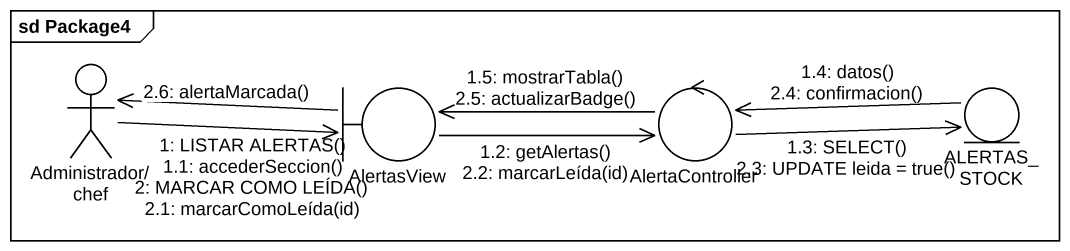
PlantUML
@startuml
mainframe sd Package4
actor "Administrador/chef" as Administrador_chef
boundary AlertasView
control AlertaController
entity ALERTAS_STOCK
Administrador_chef -right-> AlertasView : 1: LISTAR ALERTAS()\n1.1: accederSeccion()\n2: MARCAR COMO LEÍDA()\n2.1: marcarComoLeída(id)
AlertasView -right-> AlertaController : 1.2: getAlertas()\n2.2: marcarLeída(id)
AlertaController -right-> ALERTAS_STOCK : 1.3: SELECT()\n2.3: UPDATE leida = true()
ALERTAS_STOCK -left-> AlertaController : 1.4: datos()\n2.4: confirmacion()
AlertaController -left-> AlertasView : 1.5: mostrarTabla()\n2.5: actualizarBadge()
AlertasView -left-> Administrador_chef : 2.6: alertaMarcada()
@enduml
